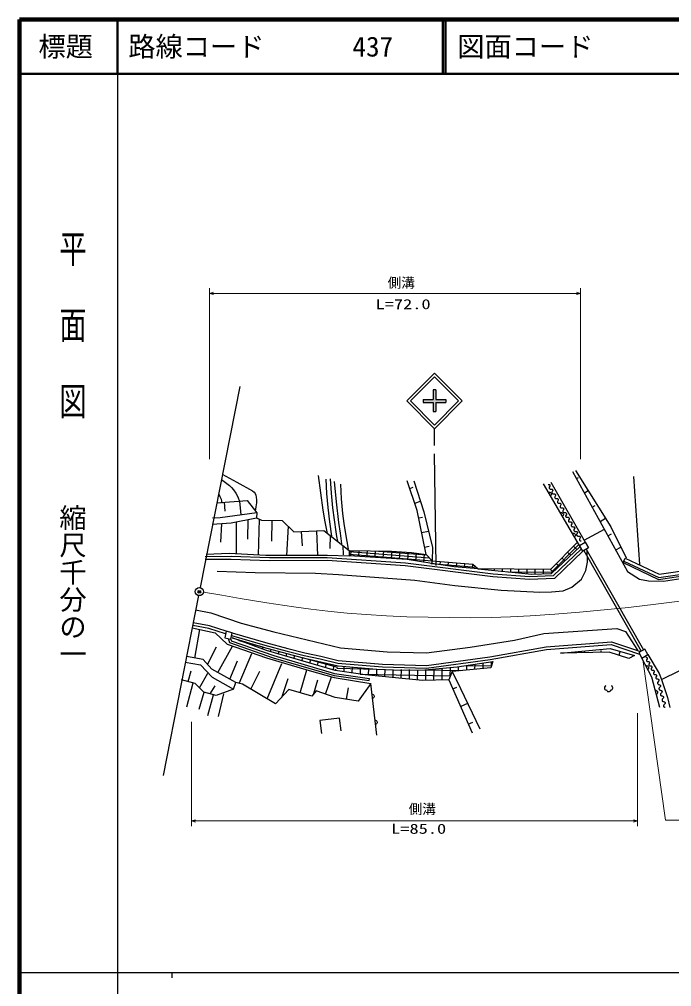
# Model space of a CAD drawing. Units: millimetres, scale not verified. Extents: x 40000 to 680000, y 20000 to 380000.
# Drawn here: x 40000 to 159735, y 202409 to 380000 of the extents above; entities that cross this region are included whole.
import ezdxf
from ezdxf.enums import TextEntityAlignment as Align

# ---------------------------------------------------------------- set-up
doc = ezdxf.new("R2010")
doc.units = ezdxf.units.MM
doc.header["$LTSCALE"] = 1000
doc.header["$PDMODE"] = 32
doc.header["$PDSIZE"] = 500
doc.linetypes.add('CHAIN', pattern=[18.5, 12, -1.5, 3.5, -1.5])
for name, color, linetype, lineweight in [('M-BGD', 7, 'Continuous', 25), ('M-BMK', 2, 'CHAIN', 13), ('M-BMK-OTRS', 5, 'Continuous', 25), ('M-BMK-SRVR', 3, 'Continuous', 25), ('M-STR-HTXT', 7, 'Continuous', 13), ('M-STR-STRC', 7, 'Continuous', 25), ('M-TTL', 2, 'Continuous', 140), ('M-TTL-BAND', 7, 'Continuous', 25), ('M-TTL-LINE', 7, 'Continuous', 50)]:
    doc.layers.add(name, color=color, linetype=linetype, lineweight=lineweight)
doc.layers.add('M-OTRS', color=6, linetype='Continuous')
doc.layers.add('M-TTL-TXT', color=7, linetype='Continuous')
doc.styles.add('@ＭＳ ゴシック', font='')
doc.styles.add('ＭＳ ゴシック', font='')
doc.styles.get('@ＭＳ ゴシック').set_extended_font_data('@MS Gothic')
doc.styles.get('ＭＳ ゴシック').set_extended_font_data('MS Gothic')

msp = doc.modelspace()

# ---------------------------------------------------------------- hatches: boundary and pattern name
at = {"layer": 'M-BGD'}
h = msp.add_hatch(dxfattribs=at)
h.set_pattern_fill('USER', color=256, style=0, pattern_type=2)
h.set_pattern_definition([(355.426, (115791, 280589), (39.873, 498.408), []), (85.426, (115791, 280589), (-2990.45, 239.24), []), (85.426, (117246, 279971), (-2990.45, 239.24), [])])
h.paths.add_polyline_path([(100563, 282471), (108335, 282341), (111959, 282133), (114662, 281777), (115791, 280589), (123217, 279995), (124197, 279133), (119801, 279490), (115702, 280084), (111216, 280827), (100563, 281529)])
h = msp.add_hatch(dxfattribs=at)
h.set_pattern_fill('USER', color=256, style=0, pattern_type=2)
h.set_pattern_definition([(45.192, (137474, 279014), (-354.734, 352.37), []), (135.19, (137474, 279014), (-2114.2, -2128.4), []), (135.19, (138886, 279725), (-2114.2, -2128.4), [])])
h.paths.add_polyline_path([(137474, 279014), (142461, 284034), (142929, 283230), (137708, 278244)])
h = msp.add_hatch(dxfattribs=at)
h.set_pattern_fill('USER', color=256, style=0, pattern_type=2)
h.set_pattern_definition([(359.4832, (124197, 279133), (4.51, 499.98), []), (89.483, (124197, 279133), (-2999.9, 27.06), []), (89.483, (125692, 278620), (-2999.9, 27.06), [])])
h.paths.add_polyline_path([(124197, 279133), (137474, 279014), (137708, 278244), (134094, 278143)])
h = msp.add_hatch(dxfattribs=at)
h.set_pattern_fill('USER', color=256, style=0, pattern_type=2)
h.set_pattern_definition([(344.911, (84769, 264757), (260.31, 965.524), []), (74.911, (84769, 264757), (-2896.6, 780.94), []), (74.911, (85957, 263401), (-2896.6, 780.94), [])])
h.paths.add_polyline_path([(79035, 266426), (84769, 264757), (91859, 262846), (98532, 261317), (97976, 260448), (85360, 264097)])
h = msp.add_hatch(dxfattribs=at)
h.set_pattern_fill('USER', color=256, style=0, pattern_type=2)
h.set_pattern_definition([(358.868, (105622, 260726), (19.76, 999.805), []), (88.868, (105622, 260726), (-2999.4, 59.28), []), (88.868, (107101, 259697), (-2999.4, 59.28), [])])
h.paths.add_polyline_path([(98532, 261317), (105622, 260726), (114414, 260552), (120392, 261108), (126891, 262116), (126544, 260935), (119419, 260274), (118828, 258710), (113997, 258641), (103502, 259649), (97976, 260448)])
at = {"layer": 'M-STR-STRC'}
msp.add_hatch(color=256, dxfattribs=at).paths.add_polyline_path([(115955, 312004), (115955, 310184), (114135, 310184), (114135, 309684), (115955, 309684), (115955, 308015), (116455, 308015), (116455, 309684), (118275, 309684), (118275, 310184), (116455, 310184), (116455, 312004)])

# ---------------------------------------------------------------- linework, layer by layer
at = {"layer": 'M-BGD'}
for p, q in [((141557, 297018), (151630, 278645)), ((142093, 297186), (148585, 286845)), ((113028, 289797), (111187, 295263)), ((112404, 295263), (114246, 289560)), ((137575, 295044), (143883, 284039)), ((142277, 295706), (142609, 295888)), ((152711, 296080), (153864, 279937)), ((111647, 293896), (112296, 294115)), ((142818, 283424), (136202, 294743)), ((143716, 293081), (144425, 293470)), ((76195, 291221), (81844, 291664)), ((77607, 291332), (77734, 289713)), ((80432, 291553), (80632, 289002)), ((81844, 291664), (83616, 289394)), ((112568, 291164), (113614, 291516)), ((114662, 281777), (113028, 289797)), ((114246, 289560), (115850, 283025)), ((145155, 290457), (145674, 290741)), ((76859, 288507), (75475, 288397)), ((83616, 289394), (76859, 288507)), ((78908, 287566), (83561, 288452)), ((79823, 287740), (79823, 281895)), ((81968, 288157), (81881, 284562)), ((83616, 289394), (83561, 288452)), ((83561, 288452), (84447, 288064)), ((84004, 288258), (83824, 281605)), ((84447, 288064), (88268, 288009)), ((86358, 288037), (86302, 284178)), ((88268, 288009), (90373, 285904)), ((113301, 288460), (113995, 288602)), ((146594, 287832), (147614, 288391)), ((75364, 287289), (78908, 287566)), ((77136, 287427), (76895, 284040)), ((89321, 286957), (89042, 281576)), ((90373, 285904), (95911, 286181)), ((91757, 285974), (91889, 283334)), ((94527, 286112), (94754, 281560)), ((95911, 286181), (100563, 282471)), ((113845, 285787), (115109, 286045)), ((143704, 284352), (147394, 286372)), ((148585, 286845), (151363, 281155)), ((97074, 285254), (97015, 282852)), ((148033, 285207), (148673, 285558)), ((99400, 283398), (99451, 281663)), ((100563, 282471), (108335, 282341)), ((100563, 282471), (100563, 281529)), ((114390, 283114), (115212, 283281)), ((115850, 283025), (115791, 280589)), ((142461, 284034), (137474, 279014)), ((142930, 283231), (137708, 278244)), ((143169, 282817), (138017, 277850)), ((143426, 282370), (138228, 277359)), ((142818, 283424), (143883, 284039)), ((143426, 282370), (142818, 283424)), ((144491, 282984), (143426, 282370)), ((143599, 282454), (154140, 263981)), ((143883, 284039), (144491, 282984)), ((144033, 282702), (154575, 264228)), ((144300, 280368), (144236, 282569)), ((149472, 282583), (150414, 283099)), ((78895, 281353), (74100, 281323)), ((78888, 280853), (74103, 280823)), ((74285, 281822), (78525, 281974)), ((78525, 281974), (85218, 281610)), ((85884, 280611), (78888, 280853)), ((85892, 281111), (78895, 281353)), ((85218, 281610), (92123, 281641)), ((96499, 280641), (85884, 280611)), ((96515, 281141), (85892, 281111)), ((92123, 281641), (96575, 281641)), ((110824, 279672), (96499, 280641)), ((110872, 280170), (96515, 281141)), ((96575, 281641), (100563, 281529)), ((111216, 280826), (100563, 281529)), ((108335, 282341), (111959, 282133)), ((115702, 280084), (111216, 280826)), ((111959, 282133), (114662, 281777)), ((114662, 281777), (115791, 280589)), ((150832, 280280), (151219, 281092)), ((151219, 281092), (157456, 278120)), ((157318, 277189), (181588, 280868)), ((157364, 277499), (181543, 281164)), ((157456, 278120), (180435, 281603)), ((158234, 276874), (189827, 281589)), ((126927, 277643), (110824, 279672)), ((126976, 278141), (110872, 280170)), ((119801, 279490), (115702, 280084)), ((115791, 280589), (123217, 279995)), ((124197, 279133), (119801, 279490)), ((123217, 279995), (124197, 279133)), ((124197, 279133), (134094, 278143)), ((137474, 279014), (124197, 279133)), ((143993, 278815), (144300, 280368)), ((150832, 280280), (157318, 277189)), ((150961, 280551), (157364, 277499)), ((76333, 278665), (83257, 278436)), ((83257, 278436), (94357, 278322)), ((94357, 278322), (98591, 278093)), ((98591, 278093), (112610, 277063)), ((112610, 277063), (119934, 276033)), ((133620, 277158), (126927, 277643)), ((133627, 277659), (126976, 278141)), ((138228, 277359), (133620, 277158)), ((138017, 277850), (133627, 277659)), ((134094, 278143), (137708, 278244)), ((141420, 275740), (143200, 277229)), ((143200, 277229), (143993, 278815)), ((151630, 278645), (153859, 277242)), ((153859, 277242), (155481, 276936)), ((119934, 276033), (128459, 275175)), ((139818, 275061), (141420, 275740)), ((155481, 276936), (158234, 276874)), ((128459, 275175), (135555, 274831)), ((135555, 274831), (137698, 274915)), ((137698, 274915), (139818, 275061)), ((72328, 271570), (75132, 271055)), ((75132, 271055), (80739, 269167)), ((71740, 268273), (75949, 267376)), ((74797, 268190), (71834, 268705)), ((74920, 268676), (71920, 269197)), ((77866, 267163), (74797, 268190)), ((77985, 267651), (74920, 268676)), ((80739, 269167), (86690, 267564)), ((136298, 267221), (149688, 268194)), ((149688, 268194), (151290, 267622)), ((72205, 262719), (73150, 267973)), ((75949, 267376), (78122, 265272)), ((77985, 267651), (77700, 266478)), ((77700, 266478), (78802, 266211)), ((79086, 267384), (77985, 267651)), ((78802, 266211), (79086, 267384)), ((78968, 266897), (85035, 265090)), ((79035, 266426), (84769, 264757)), ((85360, 264097), (79035, 266426)), ((79086, 267384), (85170, 265572)), ((86690, 267564), (98935, 264589)), ((130863, 266020), (136298, 267221)), ((151290, 267622), (153464, 264189)), ((74534, 261563), (76161, 264796)), ((76423, 260071), (79134, 264920)), ((78122, 265272), (85367, 262754)), ((78339, 266323), (78595, 265591)), ((78595, 265591), (86581, 262808)), ((78802, 266211), (78909, 265905)), ((78909, 265905), (86703, 263189)), ((84769, 264757), (91859, 262846)), ((85035, 265090), (89139, 264019)), ((85170, 265572), (89265, 264503)), ((114727, 263674), (122738, 264761)), ((122738, 264761), (130863, 266020)), ((126374, 262990), (136677, 264789)), ((136677, 264789), (148714, 265702)), ((136739, 264293), (148650, 265196)), ((148650, 265196), (153847, 263446)), ((148714, 265702), (154012, 263918)), ((73741, 262443), (70670, 262995)), ((80347, 258096), (82698, 263586)), ((97976, 260448), (85360, 264097)), ((86703, 263189), (97853, 259921)), ((89139, 264019), (92306, 263207)), ((89265, 264503), (92420, 263694)), ((91859, 262846), (98532, 261317)), ((92306, 263207), (95204, 262581)), ((92420, 263694), (95316, 263068)), ((95316, 263068), (98550, 262286)), ((98935, 264589), (107517, 263903)), ((107517, 263903), (114727, 263674)), ((114729, 261373), (126374, 262990)), ((126452, 262496), (136739, 264293)), ((139348, 263650), (148421, 264522)), ((148292, 263811), (139348, 263650)), ((140839, 263677), (140838, 263747)), ((143820, 263731), (143814, 264079)), ((146801, 263785), (146795, 264133)), ((151876, 262681), (148292, 263811)), ((148421, 264522), (152909, 263198)), ((150084, 263246), (150310, 263965)), ((152909, 263198), (151876, 262681)), ((154820, 264382), (153684, 263730)), ((153684, 263730), (154254, 262739)), ((154254, 262739), (155389, 263391)), ((155389, 263391), (154820, 264382)), ((155389, 263391), (157419, 259894)), ((70429, 261960), (73223, 261477)), ((73223, 261477), (75397, 259235)), ((75328, 260684), (73741, 262443)), ((78614, 258847), (80035, 262254)), ((85367, 262754), (93198, 260477)), ((85487, 255241), (88187, 261729)), ((86581, 262808), (97768, 259530)), ((95204, 262581), (98470, 261790)), ((98470, 261790), (106642, 261134)), ((98532, 261317), (105622, 260726)), ((98550, 262286), (106670, 261634)), ((106642, 261134), (114755, 260872)), ((106670, 261634), (114729, 261373)), ((114414, 260552), (120392, 261108)), ((114755, 260872), (126452, 262496)), ((120392, 261108), (126891, 262116)), ((126891, 262116), (126544, 260935)), ((156081, 259208), (154254, 262739)), ((70998, 258424), (71512, 260398)), ((73068, 257285), (74587, 259954)), ((79709, 258234), (75328, 260684)), ((82486, 257053), (84151, 260357)), ((91559, 256371), (92795, 260594)), ((93198, 260477), (97786, 259166)), ((96217, 256112), (97321, 259299)), ((97768, 259530), (104221, 258598)), ((97853, 259921), (104278, 258994)), ((103502, 259649), (97976, 260448)), ((113997, 258641), (103502, 259649)), ((105622, 260726), (109931, 260517)), ((109931, 260517), (114414, 260552)), ((119419, 260274), (118828, 258710)), ((126544, 260935), (119419, 260274)), ((120323, 258606), (119419, 260274)), ((157419, 259894), (157865, 258796)), ((157865, 258796), (161228, 260477)), ((72257, 258096), (69739, 258752)), ((70773, 253811), (71890, 258167)), ((73879, 256475), (72257, 258096)), ((75000, 256164), (75959, 257613)), ((75397, 259235), (79329, 257027)), ((79329, 257027), (79709, 258234)), ((80985, 257958), (79709, 258234)), ((86988, 254336), (80985, 257958)), ((88213, 255664), (89357, 258985)), ((94078, 256233), (94805, 258743)), ((97786, 259166), (104514, 258096)), ((104514, 258096), (102202, 254819)), ((104221, 258598), (104278, 258994)), ((105622, 248562), (104514, 258096)), ((118828, 258710), (113997, 258641)), ((118828, 258710), (123103, 248979)), ((124597, 249674), (120323, 258606)), ((157556, 253683), (156081, 259208)), ((157865, 258796), (158997, 255502)), ((73860, 256416), (72940, 253308)), ((76121, 255854), (73879, 256475)), ((74582, 252213), (75633, 255978)), ((79329, 257027), (76121, 255854)), ((77494, 256153), (76465, 252016)), ((89438, 256992), (86988, 254336)), ((93681, 255750), (89438, 256992)), ((94474, 256716), (93681, 255750)), ((97959, 255509), (94474, 256716)), ((100080, 255164), (100426, 257291)), ((119541, 257088), (120288, 257417)), ((102202, 254819), (97959, 255509)), ((120966, 253845), (122317, 254438)), ((158997, 255502), (159409, 253683)), ((98769, 251714), (95131, 251243)), ((95131, 251243), (95434, 248904)), ((99072, 249375), (98769, 251714)), ((122390, 250601), (123265, 250985))]:
    msp.add_line(p, q, dxfattribs=at)
for points in [[(77098, 295521), (77855, 294995), (78565, 294429), (78965, 294036), (79320, 293601), (79722, 292986), (80078, 292330), (80254, 291975), (80432, 291607)], [(77214, 296478), (79933, 295052), (82818, 293466), (83075, 293214), (83286, 292922), (83419, 292628), (83498, 292303), (83537, 291784), (83516, 291264), (83417, 290491), (83273, 289723)], [(94841, 296246), (95252, 293074), (95723, 289901), (96096, 287766), (96493, 285635)], [(96261, 295608), (96409, 292976), (96616, 290349), (96922, 287729), (97289, 285106), (97297, 285056), (97305, 284997)], [(97073, 295637), (97246, 292984), (97479, 290339), (97757, 288118), (98097, 285893), (98236, 285044), (98378, 284185)], [(97798, 295173), (98170, 291404), (98602, 287633), (98860, 285681), (99132, 283721)], [(98929, 294680), (99100, 291994), (99332, 289305), (99565, 287411), (99859, 285514), (100099, 284125), (100349, 282736)], [(137073, 294625), (137191, 294621), (137250, 294609), (137307, 294582), (137354, 294534), (137386, 294480), (137400, 294422), (137400, 294358), (137380, 294298), (137270, 294089), (137256, 294029), (137250, 293976), (137265, 293909), (137300, 293849), (137347, 293804), (137405, 293780), (137459, 293765), (137577, 293762)], [(137103, 293202), (137199, 293220), (137290, 293218), (137405, 293197), (137490, 293145), (137562, 293078), (137625, 292971), (137648, 292876), (137651, 292776), (137614, 292664), (137571, 292583), (137507, 292511)], [(137577, 293762), (137695, 293758), (137754, 293746), (137811, 293719), (137858, 293671), (137890, 293617), (137904, 293559), (137904, 293495), (137884, 293434), (137774, 293226), (137760, 293166), (137754, 293112), (137769, 293046), (137805, 292986), (137851, 292941), (137909, 292917), (137963, 292902), (138081, 292899)], [(76576, 292941), (76827, 292420), (77020, 291881), (77096, 291544), (77156, 291201)], [(138081, 292899), (138199, 292895), (138258, 292883), (138315, 292856), (138363, 292808), (138394, 292754), (138408, 292696), (138408, 292632), (138388, 292571), (138278, 292363), (138264, 292302), (138258, 292249), (138273, 292183), (138309, 292123), (138355, 292078), (138413, 292053), (138467, 292039), (138585, 292036)], [(138585, 292036), (138703, 292032), (138762, 292020), (138819, 291993), (138867, 291945), (138898, 291891), (138912, 291833), (138912, 291769), (138892, 291708), (138782, 291500), (138768, 291439), (138762, 291386), (138777, 291320), (138813, 291260), (138859, 291215), (138917, 291190), (138971, 291176), (139089, 291173)], [(139089, 291173), (139207, 291169), (139266, 291157), (139323, 291129), (139371, 291082), (139402, 291028), (139416, 290970), (139416, 290906), (139396, 290845), (139286, 290637), (139272, 290576), (139266, 290523), (139281, 290457), (139317, 290397), (139363, 290352), (139421, 290327), (139475, 290313), (139593, 290309)], [(139593, 290309), (139711, 290306), (139770, 290294), (139827, 290266), (139875, 290219), (139906, 290165), (139920, 290107), (139920, 290043), (139900, 289982), (139790, 289774), (139776, 289713), (139770, 289660), (139785, 289594), (139821, 289534), (139867, 289489), (139925, 289464), (139979, 289450), (140097, 289446)], [(139308, 289429), (139404, 289448), (139496, 289446), (139610, 289424), (139696, 289373), (139767, 289306), (139830, 289199), (139853, 289103), (139856, 289003), (139819, 288891), (139776, 288811), (139712, 288738)], [(140097, 289446), (140215, 289443), (140274, 289431), (140331, 289403), (140379, 289356), (140410, 289302), (140424, 289244), (140424, 289180), (140404, 289119), (140294, 288911), (140280, 288850), (140274, 288797), (140289, 288731), (140325, 288671), (140371, 288626), (140429, 288601), (140483, 288587), (140601, 288583)], [(140601, 288583), (140719, 288580), (140778, 288568), (140835, 288540), (140883, 288493), (140914, 288439), (140928, 288381), (140928, 288317), (140908, 288256), (140799, 288047), (140785, 287987), (140778, 287934), (140793, 287868), (140829, 287808), (140875, 287762), (140933, 287738), (140988, 287724), (141105, 287720)], [(141105, 287720), (141223, 287717), (141282, 287705), (141339, 287677), (141387, 287630), (141418, 287576), (141432, 287518), (141432, 287454), (141412, 287393), (141303, 287184), (141289, 287124), (141282, 287071), (141297, 287005), (141333, 286945), (141379, 286899), (141437, 286875), (141492, 286861), (141609, 286857)], [(141609, 286857), (141727, 286854), (141786, 286842), (141843, 286814), (141891, 286767), (141922, 286713), (141936, 286655), (141936, 286591), (141916, 286530), (141807, 286321), (141793, 286261), (141786, 286208), (141801, 286142), (141837, 286081), (141883, 286036), (141941, 286012), (141996, 285998), (142113, 285994)], [(142113, 285994), (142231, 285991), (142290, 285979), (142347, 285951), (142395, 285904), (142426, 285850), (142440, 285792), (142440, 285728), (142420, 285667), (142311, 285458), (142297, 285398), (142290, 285345), (142305, 285279), (142341, 285218), (142387, 285173), (142445, 285149), (142500, 285135), (142617, 285131)], [(141514, 285656), (141609, 285675), (141701, 285673), (141815, 285652), (141901, 285600), (141972, 285533), (142035, 285426), (142058, 285331), (142061, 285230), (142025, 285119), (141982, 285038), (141917, 284965)], [(142617, 285131), (142735, 285128), (142794, 285116), (142851, 285088), (142899, 285041), (142930, 284987), (142944, 284928), (142944, 284865), (142924, 284804), (142815, 284595), (142801, 284535), (142794, 284482), (142809, 284416), (142845, 284355), (142891, 284310), (142949, 284286), (143004, 284272), (143121, 284268)], [(154969, 262892), (155076, 262885), (155129, 262873), (155179, 262846), (155221, 262802), (155248, 262752), (155259, 262699), (155257, 262641), (155237, 262587), (155132, 262402), (155118, 262347), (155110, 262300), (155122, 262239), (155153, 262184), (155193, 262141), (155245, 262118), (155294, 262103), (155400, 262097)], [(154983, 261328), (155080, 261342), (155171, 261335), (155284, 261308), (155367, 261252), (155435, 261182), (155492, 261071), (155511, 260975), (155509, 260875), (155466, 260765), (155419, 260687), (155351, 260618)], [(155400, 262097), (155507, 262090), (155560, 262078), (155610, 262051), (155652, 262007), (155679, 261957), (155690, 261904), (155688, 261846), (155668, 261792), (155563, 261606), (155549, 261552), (155541, 261504), (155553, 261444), (155583, 261388), (155624, 261346), (155676, 261322), (155725, 261308), (155831, 261301)], [(155831, 261301), (155938, 261295), (155991, 261282), (156041, 261256), (156083, 261211), (156110, 261162), (156121, 261108), (156119, 261051), (156099, 260996), (155994, 260811), (155979, 260757), (155972, 260709), (155984, 260649), (156014, 260593), (156055, 260551), (156106, 260527), (156155, 260513), (156262, 260506)], [(156262, 260506), (156368, 260499), (156421, 260487), (156472, 260460), (156514, 260416), (156541, 260366), (156552, 260313), (156549, 260255), (156530, 260201), (156425, 260015), (156410, 259961), (156403, 259913), (156415, 259853), (156445, 259797), (156486, 259755), (156537, 259732), (156586, 259717), (156693, 259710)], [(156693, 259710), (156799, 259704), (156852, 259691), (156903, 259665), (156945, 259621), (156971, 259571), (156982, 259518), (156980, 259460), (156961, 259406), (156856, 259220), (156841, 259166), (156834, 259118), (156846, 259058), (156876, 259002), (156917, 258960), (156968, 258936), (157017, 258922), (157124, 258915)], [(147645, 257618), (147529, 257558), (147439, 257423), (147413, 257306), (147413, 257190), (147439, 257070), (147499, 256984), (147585, 256924), (147705, 256898), (147762, 256898), (147810, 256808), (147870, 256703), (147987, 256613), (148103, 256586), (148215, 256586), (148309, 256613), (148425, 256673), (148482, 256733), (148512, 256808), (148560, 256898), (148620, 256898), (148737, 256924), (148823, 256984), (148883, 257070), (148913, 257190), (148913, 257306), (148883, 257423), (148793, 257558), (148677, 257618)], [(157124, 258915), (157246, 258878), (157304, 258849), (157355, 258804), (157392, 258741), (157409, 258676), (157407, 258611), (157389, 258544), (157351, 258487), (157178, 258300), (157146, 258241), (157124, 258187), (157121, 258114), (157141, 258041), (157177, 257980), (157230, 257939), (157283, 257908), (157405, 257871)], [(157405, 257871), (157527, 257834), (157585, 257805), (157637, 257760), (157673, 257697), (157691, 257632), (157689, 257567), (157670, 257500), (157633, 257443), (157459, 257256), (157428, 257197), (157406, 257143), (157403, 257070), (157423, 256997), (157459, 256936), (157512, 256895), (157565, 256864), (157687, 256827)], [(104744, 256110), (104840, 256089), (104923, 256050), (105019, 255985), (105077, 255903), (105115, 255813), (105130, 255690), (105113, 255593), (105075, 255500), (104997, 255412), (104925, 255356), (104837, 255315)], [(156715, 256832), (156812, 256825), (156900, 256798), (157005, 256748), (157074, 256675), (157125, 256591), (157157, 256472), (157154, 256374), (157131, 256276), (157066, 256178), (157003, 256112), (156922, 256059)], [(157687, 256827), (157809, 256790), (157867, 256761), (157918, 256716), (157955, 256653), (157973, 256588), (157971, 256523), (157952, 256456), (157915, 256399), (157741, 256212), (157709, 256153), (157687, 256099), (157685, 256026), (157704, 255953), (157740, 255892), (157794, 255851), (157847, 255820), (157969, 255783)], [(157969, 255783), (158091, 255746), (158149, 255717), (158200, 255672), (158237, 255609), (158254, 255544), (158252, 255479), (158234, 255412), (158196, 255355), (158023, 255168), (157991, 255109), (157969, 255055), (157966, 254982), (157986, 254909), (158022, 254848), (158075, 254807), (158128, 254776), (158250, 254739)], [(158250, 254739), (158372, 254702), (158431, 254673), (158482, 254628), (158518, 254565), (158536, 254500), (158534, 254435), (158516, 254368), (158478, 254311), (158304, 254124), (158273, 254065), (158251, 254011), (158248, 253938), (158268, 253865), (158304, 253805), (158357, 253763), (158410, 253732), (158532, 253695)], [(105298, 251343), (105393, 251322), (105476, 251283), (105573, 251218), (105630, 251136), (105669, 251046), (105683, 250923), (105667, 250826), (105629, 250733), (105551, 250645), (105479, 250589), (105391, 250548)]]:
    msp.add_lwpolyline(points, dxfattribs=at)
at = {"layer": 'M-BMK'}
msp.add_lwpolyline([(161752, 273245), (156806, 272613), (151844, 272028), (147342, 271563), (142823, 271157), (138288, 270802), (133748, 270506), (130174, 270327), (126597, 270207), (122800, 270150), (118992, 270154), (115054, 270215), (111108, 270336), (107374, 270506), (103642, 270735), (100143, 271008), (96650, 271341), (93512, 271698), (90381, 272115), (85451, 272873), (80520, 273692), (77147, 274255), (73774, 274817)], dxfattribs=at)
at = {"layer": 'M-BMK-OTRS'}
for p, q in [((80447, 312583), (73179, 275676)), ((72889, 274204), (66388, 241190))]:
    msp.add_line(p, q, dxfattribs=at)
at = {"layer": 'M-BMK-SRVR'}
msp.add_circle((73034, 274940), 746, dxfattribs=at)
at = {"layer": 'M-OTRS'}
msp.add_point((73036, 274900), dxfattribs=at)
at = {"layer": 'M-STR-HTXT'}
for p, q in [((74916, 299222), (74916, 330675)), ((143022, 330675), (143022, 299222)), ((74916, 329675), (143022, 329675)), ((154446, 262495), (158635, 232956)), ((153463, 231845), (153463, 252642)), ((71599, 251037), (71599, 231845)), ((71599, 232845), (153463, 232845)), ((158635, 232956), (179489, 232956))]:
    msp.add_line(p, q, dxfattribs=at)
for points in [[(75666, 329460), (74916, 329675), (75666, 329889)], [(142272, 329891), (143022, 329675), (142272, 329462)], [(72349, 232629), (71599, 232845), (72349, 233059)], [(152713, 233061), (153463, 232845), (152713, 232631)]]:
    msp.add_lwpolyline(points, dxfattribs=at)
at = {"layer": 'M-STR-STRC'}
for p, q in [((116205, 315025), (111114, 309934)), ((116205, 314346), (111793, 309934)), ((121296, 309934), (116205, 315025)), ((120618, 309934), (116205, 314346)), ((116455, 312004), (115955, 312004)), ((115955, 312004), (115955, 310184)), ((116455, 312004), (116455, 310184)), ((116205, 304843), (111114, 309934)), ((116205, 305522), (111793, 309934)), ((114135, 310184), (114135, 309684)), ((114135, 310184), (115955, 310184)), ((114135, 309684), (115955, 309684)), ((115955, 309684), (115955, 308015)), ((116205, 304843), (121296, 309934)), ((116205, 305522), (120618, 309934)), ((116455, 310184), (118275, 310184)), ((116455, 309684), (116455, 308015)), ((116455, 309684), (118275, 309684)), ((118275, 310184), (118275, 309684)), ((115955, 308015), (116455, 308015)), ((116205, 301788), (116205, 304843)), ((116146, 300241), (116463, 279735))]:
    msp.add_line(p, q, dxfattribs=at)
at = {"layer": 'M-TTL'}
for p, q in [((40000, 380000), (40000, 20000)), ((680000, 380000), (40000, 380000))]:
    msp.add_line(p, q, dxfattribs=at)
at = {"layer": 'M-TTL-BAND'}
for p, q in [((58000, 370000), (58000, 20000)), ((40000, 205000), (579000, 205000)), ((68000, 205000), (68000, 204000))]:
    msp.add_line(p, q, dxfattribs=at)
at = {"layer": 'M-TTL-LINE'}
for p, q in [((58000, 380000), (58000, 370000)), ((117750, 380000), (117750, 370000)), ((118250, 380000), (118250, 370000)), ((40000, 370000), (680000, 370000))]:
    msp.add_line(p, q, dxfattribs=at)

# ---------------------------------------------------------------- texts
at = {"layer": 'M-STR-HTXT', "style": 'ＭＳ ゴシック'}
for p in [(107592, 330175), (111454, 233545)]:
    msp.add_text('側溝', height=1833, dxfattribs=at).set_placement(p, align=Align.BOTTOM_LEFT)
at = {"layer": 'M-STR-HTXT', "style": 'ＭＳ ゴシック', "width": 1.35}
for s, p in [('L=72.0', (105388, 326240)), ('L=85.0', (108248, 229927))]:
    msp.add_text(s, height=1833, dxfattribs=at).set_placement(p, align=Align.BOTTOM_LEFT)
at = {"layer": 'M-TTL-BAND', "style": '@ＭＳ ゴシック', "width": 1.4}
msp.add_text('平  面  図', height=3666, rotation=270, dxfattribs=at).set_placement((49777, 306475), align=Align.MIDDLE_RIGHT)
at = {"layer": 'M-TTL-BAND', "style": '@ＭＳ ゴシック'}
msp.add_text('縮尺千分の一', height=3666, rotation=270, dxfattribs=at).set_placement((49777, 261030), align=Align.MIDDLE_RIGHT)
at = {"layer": 'M-TTL-TXT', "style": 'ＭＳ ゴシック'}
msp.add_text('標題', height=3666, dxfattribs=at).set_placement((48500, 375000), align=Align.MIDDLE_CENTER)
for s, p in [('路線コード', (60000, 375000)), ('437', (101142, 375000)), ('437', (101142, 375000)), ('図面コード', (120380, 375000))]:
    msp.add_text(s, height=3666, dxfattribs=at).set_placement(p, align=Align.MIDDLE_LEFT)

doc.saveas('drawing.dxf')
